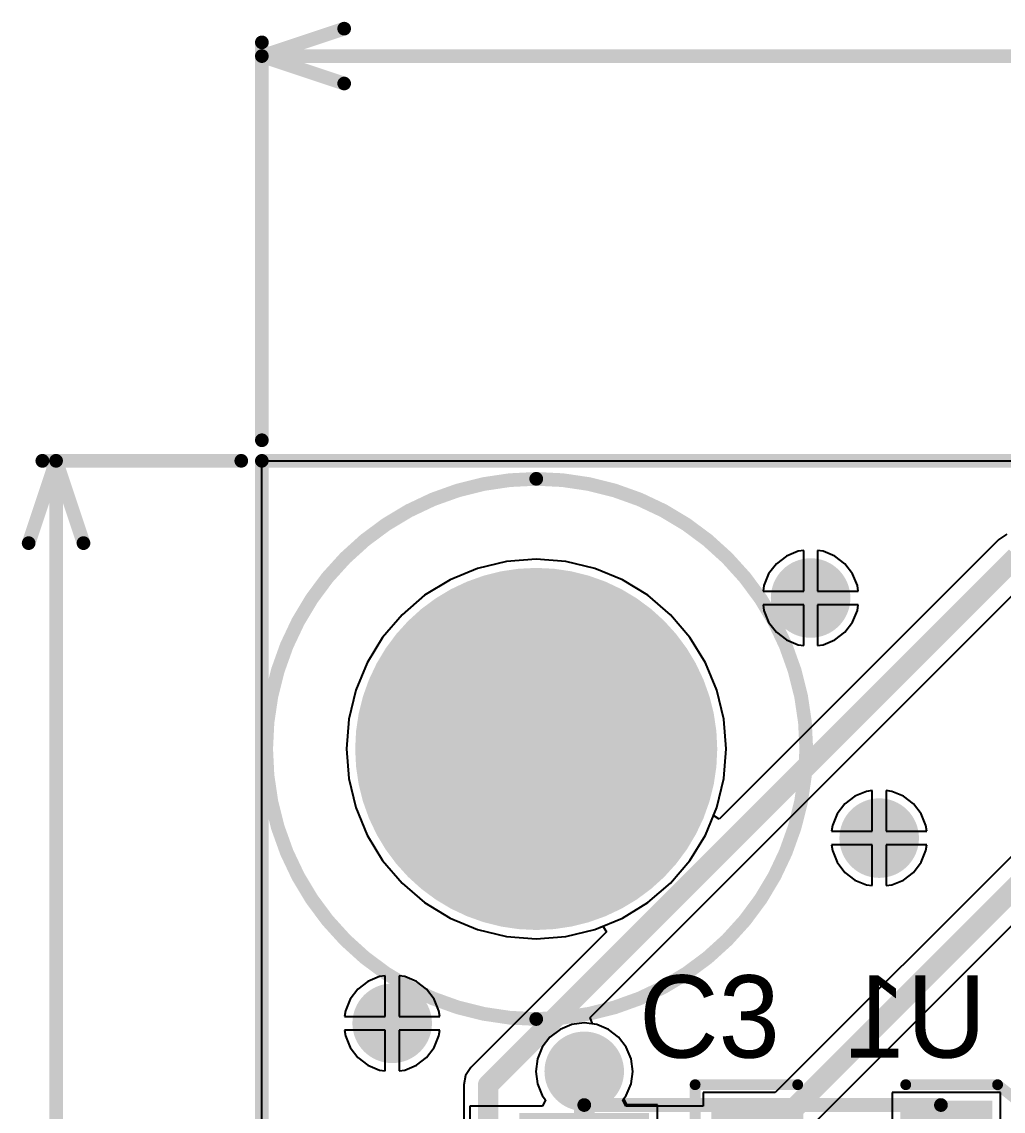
# Model space of a CAD drawing. Extents: x 60.8 to 138.7, y 69.3 to 128.3.
# Drawn here: x 60.83 to 79, y 108.1 to 128.27 of the extents above; entities that cross this region are included whole.
import ezdxf

# ---------------------------------------------------------------- set-up
doc = ezdxf.new("R2010")
doc.units = 0
doc.layers.get('0').update_dxf_attribs({"linetype": 'CONTINUOUS'})
for name, color, linetype in [('BOTTOMLAYER', 5, 'CONTINUOUS'), ('BOTTOMOVERLAY', 54, 'CONTINUOUS'), ('BOTTOMPASTE', 16, 'CONTINUOUS'), ('BOTTOMSOLDER', 6, 'CONTINUOUS'), ('MECHANICAL1', 6, 'CONTINUOUS'), ('MULTILAYER', 9, 'CONTINUOUS'), ('TOPLAYER', 1, 'CONTINUOUS'), ('TOPOVERLAY', 2, 'CONTINUOUS'), ('TOPPASTE', 8, 'CONTINUOUS'), ('TOPSOLDER', 216, 'CONTINUOUS')]:
    doc.layers.add(name, color=color, linetype=linetype)

# ---------------------------------------------------------------- blocks, each defined once
blk = doc.blocks.new('LED1206G_23')
at = {"layer": 'MECHANICAL1', "const_width": 0.1}
for points in [[(0, -0.2), (0, 0.2)], [(-0.2, 0), (0.2, 0)]]:
    blk.add_lwpolyline(points, dxfattribs=at)
at = {"layer": 'MECHANICAL1', "const_width": 0.05}
for points in [[(-0.025, 0.2, 1), (0.025, 0.2, 1)], [(-0.225, 0, 1), (-0.175, 0, 1)], [(0.175, 0, 1), (0.225, 0, 1)], [(-0.025, -0.2, 1), (0.025, -0.2, 1)]]:
    blk.add_lwpolyline(points, format="xyb", close=True, dxfattribs=at)
at = {"layer": 'TOPLAYER'}
for points in [[(-2.5, -0.75), (-1, -0.75), (-2.5, 0.75), (-1, 0.75)], [(1, -0.75), (2.5, -0.75), (1, 0.75), (2.5, 0.75)]]:
    blk.add_solid(points, dxfattribs=at)
at = {"layer": 'TOPOVERLAY', "const_width": 0.2}
for points in [[(-2.9, 1.15), (-1, 1.15)], [(-2.9, -1.15), (-2.9, 1.15)], [(1, 1.15), (2.7, 1.15)], [(2.7, 1.15), (3.2, 0.75)], [(3.2, -0.75), (3.2, 0.75)], [(2.7, -1.15), (3.2, -0.75)], [(-2.9, -1.15), (-1, -1.15)], [(1, -1.15), (2.7, -1.15)]]:
    blk.add_lwpolyline(points, dxfattribs=at)
at = {"layer": 'TOPOVERLAY', "const_width": 0.1}
for points in [[(-2.95, 1.15, 1), (-2.85, 1.15, 1)], [(-2.95, 1.15, 1), (-2.85, 1.15, 1)], [(-1.05, 1.15, 1), (-0.95, 1.15, 1)], [(0.95, 1.15, 1), (1.05, 1.15, 1)], [(2.65, 1.15, 1), (2.75, 1.15, 1)], [(2.65, 1.15, 1), (2.75, 1.15, 1)], [(3.15, 0.75, 1), (3.25, 0.75, 1)], [(3.15, 0.75, 1), (3.25, 0.75, 1)], [(3.15, -0.75, 1), (3.25, -0.75, 1)], [(3.15, -0.75, 1), (3.25, -0.75, 1)], [(-2.95, -1.15, 1), (-2.85, -1.15, 1)], [(-2.95, -1.15, 1), (-2.85, -1.15, 1)], [(-1.05, -1.15, 1), (-0.95, -1.15, 1)], [(0.95, -1.15, 1), (1.05, -1.15, 1)], [(2.65, -1.15, 1), (2.75, -1.15, 1)], [(2.65, -1.15, 1), (2.75, -1.15, 1)]]:
    blk.add_lwpolyline(points, format="xyb", close=True, dxfattribs=at)
at = {"layer": 'TOPPASTE'}
for points in [[(-2.5, -0.75), (-1, -0.75), (-2.5, 0.75), (-1, 0.75)], [(1, -0.75), (2.5, -0.75), (1, 0.75), (2.5, 0.75)]]:
    blk.add_solid(points, dxfattribs=at)
at = {"layer": 'TOPSOLDER'}
for points in [[(-2.602, -0.852), (-0.898, -0.852), (-2.602, 0.852), (-0.898, 0.852)], [(0.898, -0.852), (2.602, -0.852), (0.898, 0.852), (2.602, 0.852)]]:
    blk.add_solid(points, dxfattribs=at)
blk = doc.blocks.new('SCREW_31')
at = {"layer": 'BOTTOMLAYER', "const_width": 3.25}
blk.add_lwpolyline([(-1.625, 0, 1), (1.625, 0, 1)], format="xyb", close=True, dxfattribs=at)
at = {"layer": 'BOTTOMSOLDER', "const_width": 3.352}
blk.add_lwpolyline([(-1.676, 0, 1), (1.676, 0, 1)], format="xyb", close=True, dxfattribs=at)
at = {"layer": 'MECHANICAL1'}
for points, const_width in [([(5, 0, 1), (-5, 0, 1)], 0.254), ([(-5.064, 0, 1), (-4.937, 0, 1)], 0.127), ([(4.937, 0, 1), (5.064, 0, 1)], 0.127)]:
    blk.add_lwpolyline(points, format="xyb", close=True, dxfattribs=dict(at, const_width=const_width))
at = {"layer": 'MULTILAYER', "const_width": 3.25}
blk.add_lwpolyline([(-1.625, 0, 1), (1.625, 0, 1)], format="xyb", close=True, dxfattribs=at)
at = {"layer": 'TOPLAYER', "const_width": 3.25}
blk.add_lwpolyline([(-1.625, 0, 1), (1.625, 0, 1)], format="xyb", close=True, dxfattribs=at)
at = {"layer": 'TOPSOLDER', "const_width": 3.352}
blk.add_lwpolyline([(-1.676, 0, 1), (1.676, 0, 1)], format="xyb", close=True, dxfattribs=at)
blk = doc.blocks.new('SOT223_B_55')
at = {"layer": 'BOTTOMLAYER'}
for points in [[(-0.75, -1.1), (0.75, -1.1), (-0.75, 1.1), (0.75, 1.1)], [(1.55, -1.1), (3.05, -1.1), (1.55, 1.1), (3.05, 1.1)], [(3.85, -1.1), (5.35, -1.1), (3.85, 1.1), (5.35, 1.1)], [(-0.2, -7.6), (4.8, -7.6), (-0.2, -5.4), (4.8, -5.4)]]:
    blk.add_solid(points, dxfattribs=at)
at = {"layer": 'BOTTOMOVERLAY', "const_width": 0.254}
for points in [[(-1, 0), (-1, -6.604)], [(5.6, 0), (5.6, -6.604)], [(-1, -6.604), (-0.508, -6.604)], [(5.08, -6.604), (5.6, -6.604)]]:
    blk.add_lwpolyline(points, dxfattribs=at)
at = {"layer": 'BOTTOMOVERLAY', "const_width": 0.127}
for points in [[(-1.064, 0, 1), (-0.937, 0, 1)], [(5.536, 0, 1), (5.663, 0, 1)], [(-1.064, -6.604, 1), (-0.937, -6.604, 1)], [(-1.064, -6.604, 1), (-0.937, -6.604, 1)], [(-0.572, -6.604, 1), (-0.445, -6.604, 1)], [(5.016, -6.604, 1), (5.144, -6.604, 1)], [(5.536, -6.604, 1), (5.663, -6.604, 1)], [(5.536, -6.604, 1), (5.663, -6.604, 1)]]:
    blk.add_lwpolyline(points, format="xyb", close=True, dxfattribs=at)
at = {"layer": 'BOTTOMPASTE'}
for points in [[(-0.75, -1.1), (0.75, -1.1), (-0.75, 1.1), (0.75, 1.1)], [(1.55, -1.1), (3.05, -1.1), (1.55, 1.1), (3.05, 1.1)], [(3.85, -1.1), (5.35, -1.1), (3.85, 1.1), (5.35, 1.1)], [(-0.2, -7.6), (4.8, -7.6), (-0.2, -5.4), (4.8, -5.4)]]:
    blk.add_solid(points, dxfattribs=at)
at = {"layer": 'BOTTOMSOLDER'}
for points in [[(-0.852, -1.202), (0.852, -1.202), (-0.852, 1.202), (0.852, 1.202)], [(1.448, -1.202), (3.152, -1.202), (1.448, 1.202), (3.152, 1.202)], [(3.748, -1.202), (5.452, -1.202), (3.748, 1.202), (5.452, 1.202)], [(-0.302, -7.702), (4.902, -7.702), (-0.302, -5.298), (4.902, -5.298)]]:
    blk.add_solid(points, dxfattribs=at)

msp = doc.modelspace()

# ---------------------------------------------------------------- linework, layer by layer
at = {"layer": 'BOTTOMLAYER'}
for p, q in [((65.278, 69.469), (65.278, 120.142)), ((65.278, 120.142), (125.73, 120.142)), ((78.925, 118.684), (73.746, 113.506)), ((79.072, 118.783), (78.925, 118.684)), ((78.925, 118.684), (78.925, 118.684)), ((75.206, 118.468), (74.99, 118.379)), ((75.311, 118.482), (75.206, 118.468)), ((75.311, 117.729), (75.311, 118.482)), ((75.67, 118.468), (75.565, 118.482)), ((75.565, 118.482), (75.565, 117.729)), ((75.886, 118.379), (75.67, 118.468)), ((69.808, 118.28), (69.272, 118.151)), ((70.358, 118.323), (69.808, 118.28)), ((70.908, 118.28), (70.358, 118.323)), ((71.444, 118.151), (70.908, 118.28)), ((74.804, 118.236), (74.661, 118.05)), ((74.99, 118.379), (74.804, 118.236)), ((76.072, 118.236), (75.886, 118.379)), ((76.215, 118.05), (76.072, 118.236)), ((69.272, 118.151), (68.762, 117.94)), ((71.954, 117.94), (71.444, 118.151)), ((74.661, 118.05), (74.572, 117.834)), ((76.304, 117.834), (76.215, 118.05)), ((68.762, 117.94), (68.292, 117.652)), ((71.358, 109.836), (79.433, 117.911)), ((72.424, 117.652), (71.954, 117.94)), ((74.572, 117.834), (74.558, 117.729)), ((76.318, 117.729), (76.304, 117.834)), ((68.292, 117.652), (67.873, 117.293)), ((72.843, 117.293), (72.424, 117.652)), ((74.558, 117.729), (75.311, 117.729)), ((75.565, 117.729), (76.318, 117.729)), ((75.311, 117.475), (74.558, 117.475)), ((74.558, 117.475), (74.572, 117.37)), ((75.311, 116.722), (75.311, 117.475)), ((76.318, 117.475), (75.565, 117.475)), ((75.565, 117.475), (75.565, 116.722)), ((76.304, 117.37), (76.318, 117.475)), ((67.873, 117.293), (67.514, 116.874)), ((73.202, 116.874), (72.843, 117.293)), ((74.572, 117.37), (74.661, 117.154)), ((76.215, 117.154), (76.304, 117.37)), ((74.661, 117.154), (74.804, 116.968)), ((76.072, 116.968), (76.215, 117.154)), ((67.514, 116.874), (67.226, 116.404)), ((73.49, 116.404), (73.202, 116.874)), ((74.804, 116.968), (74.99, 116.825)), ((74.99, 116.825), (75.206, 116.736)), ((75.67, 116.736), (75.886, 116.825)), ((75.886, 116.825), (76.072, 116.968)), ((75.206, 116.736), (75.311, 116.722)), ((75.565, 116.722), (75.67, 116.736)), ((67.226, 116.404), (67.015, 115.894)), ((73.701, 115.894), (73.49, 116.404)), ((67.015, 115.894), (66.886, 115.358)), ((73.83, 115.358), (73.701, 115.894)), ((66.886, 115.358), (66.843, 114.808)), ((73.873, 114.808), (73.83, 115.358)), ((66.843, 114.808), (66.886, 114.258)), ((73.83, 114.258), (73.873, 114.808)), ((66.886, 114.258), (67.015, 113.722)), ((73.701, 113.722), (73.83, 114.258)), ((76.476, 114.023), (76.26, 113.934)), ((76.581, 114.037), (76.476, 114.023)), ((76.581, 113.284), (76.581, 114.037)), ((76.94, 114.023), (76.835, 114.037)), ((76.835, 114.037), (76.835, 113.284)), ((77.156, 113.934), (76.94, 114.023)), ((76.074, 113.791), (75.931, 113.605)), ((76.26, 113.934), (76.074, 113.791)), ((77.342, 113.791), (77.156, 113.934)), ((77.485, 113.605), (77.342, 113.791)), ((67.015, 113.722), (67.226, 113.212)), ((73.64, 113.576), (73.701, 113.722)), ((73.746, 113.506), (73.64, 113.576)), ((75.931, 113.605), (75.842, 113.389)), ((77.574, 113.389), (77.485, 113.605)), ((75.842, 113.389), (75.828, 113.284)), ((77.588, 113.284), (77.574, 113.389)), ((67.226, 113.212), (67.514, 112.742)), ((75.828, 113.284), (76.581, 113.284)), ((76.835, 113.284), (77.588, 113.284)), ((76.581, 113.03), (75.828, 113.03)), ((75.828, 113.03), (75.842, 112.925)), ((76.581, 112.277), (76.581, 113.03)), ((77.588, 113.03), (76.835, 113.03)), ((76.835, 113.03), (76.835, 112.277)), ((77.574, 112.925), (77.588, 113.03)), ((75.842, 112.925), (75.931, 112.709)), ((77.485, 112.709), (77.574, 112.925)), ((67.514, 112.742), (67.873, 112.323)), ((75.931, 112.709), (76.074, 112.523)), ((77.342, 112.523), (77.485, 112.709)), ((76.074, 112.523), (76.26, 112.38)), ((76.26, 112.38), (76.476, 112.291)), ((76.94, 112.291), (77.156, 112.38)), ((77.156, 112.38), (77.342, 112.523)), ((67.873, 112.323), (68.292, 111.964)), ((76.476, 112.291), (76.581, 112.277)), ((76.835, 112.277), (76.94, 112.291)), ((68.292, 111.964), (68.762, 111.676)), ((68.762, 111.676), (69.272, 111.465)), ((71.66, 111.42), (69.149, 108.908)), ((69.272, 111.465), (69.808, 111.336)), ((69.808, 111.336), (70.358, 111.293)), ((70.358, 111.293), (70.908, 111.336)), ((70.908, 111.336), (71.444, 111.465)), ((71.444, 111.465), (71.59, 111.526)), ((71.59, 111.526), (71.66, 111.42)), ((67.459, 110.594), (67.243, 110.505)), ((67.564, 110.608), (67.459, 110.594)), ((67.564, 109.855), (67.564, 110.608)), ((67.923, 110.594), (67.818, 110.608)), ((67.818, 110.608), (67.818, 109.855)), ((68.139, 110.505), (67.923, 110.594)), ((67.057, 110.362), (66.914, 110.176)), ((67.243, 110.505), (67.057, 110.362)), ((68.325, 110.362), (68.139, 110.505)), ((68.468, 110.176), (68.325, 110.362)), ((66.914, 110.176), (66.825, 109.96)), ((68.557, 109.96), (68.468, 110.176)), ((66.825, 109.96), (66.811, 109.855)), ((68.571, 109.855), (68.557, 109.96)), ((66.811, 109.855), (67.564, 109.855)), ((67.818, 109.855), (68.571, 109.855)), ((71.399, 109.716), (71.358, 109.836)), ((67.564, 109.601), (66.811, 109.601)), ((66.811, 109.601), (66.825, 109.496)), ((67.564, 108.848), (67.564, 109.601)), ((68.571, 109.601), (67.818, 109.601)), ((67.818, 109.601), (67.818, 108.848)), ((68.557, 109.496), (68.571, 109.601)), ((71.479, 109.705), (71.399, 109.716)), ((71.695, 109.616), (71.479, 109.705)), ((71.881, 109.473), (71.695, 109.616)), ((66.825, 109.496), (66.914, 109.28)), ((68.468, 109.28), (68.557, 109.496)), ((72.024, 109.287), (71.881, 109.473)), ((66.914, 109.28), (67.057, 109.094)), ((68.325, 109.094), (68.468, 109.28)), ((72.113, 109.071), (72.024, 109.287)), ((67.057, 109.094), (67.243, 108.951)), ((67.243, 108.951), (67.459, 108.862)), ((67.923, 108.862), (68.139, 108.951)), ((68.139, 108.951), (68.325, 109.094)), ((72.144, 108.839), (72.113, 109.071)), ((67.459, 108.862), (67.564, 108.848)), ((67.818, 108.848), (67.923, 108.862)), ((69.05, 108.761), (69.016, 108.588)), ((69.149, 108.908), (69.05, 108.761)), ((72.113, 108.607), (72.144, 108.839)), ((69.016, 108.588), (69.016, 108.588)), ((69.016, 108.588), (69.016, 108.588)), ((69.016, 108.588), (69.016, 108.588)), ((69.016, 108.588), (69.016, 108.588)), ((69.016, 108.588), (69.016, 104.974)), ((72.024, 108.391), (72.113, 108.607)), ((71.98, 108.334), (72.024, 108.391)), ((72.036, 108.22), (71.98, 108.334)), ((72.601, 108.22), (72.036, 108.22)), ((72.601, 106.212), (72.601, 108.22))]:
    msp.add_line(p, q, dxfattribs=at)
at = {"layer": 'BOTTOMLAYER', "const_width": 0.381}
for points in [[(69.469, 108.588), (79.245, 118.364)], [(71.247, 107.216), (71.247, 108.839)], [(69.469, 104.521), (69.469, 108.588)]]:
    msp.add_lwpolyline(points, dxfattribs=at)
at = {"layer": 'BOTTOMLAYER'}
for points, const_width in [([(75.12, 117.602, 1), (75.755, 117.602, 1)], 0.635), ([(76.39, 113.157, 1), (77.025, 113.157, 1)], 0.635), ([(67.373, 109.728, 1), (68.008, 109.728, 1)], 0.635), ([(70.929, 108.839, 1), (71.564, 108.839, 1)], 0.635), ([(71.152, 108.839, 1), (71.342, 108.839, 1)], 0.191), ([(69.374, 108.588, 1), (69.564, 108.588, 1)], 0.191), ([(69.374, 108.588, 1), (69.564, 108.588, 1)], 0.191)]:
    msp.add_lwpolyline(points, format="xyb", close=True, dxfattribs=dict(at, const_width=const_width))
at = {"layer": 'BOTTOMSOLDER', "const_width": 0.737}
for points in [[(75.07, 117.602, 1), (75.806, 117.602, 1)], [(76.34, 113.157, 1), (77.076, 113.157, 1)], [(67.323, 109.728, 1), (68.059, 109.728, 1)], [(70.879, 108.839, 1), (71.615, 108.839, 1)]]:
    msp.add_lwpolyline(points, format="xyb", close=True, dxfattribs=at)
at = {"layer": 'MECHANICAL1', "const_width": 0.254}
for points in [[(65.278, 127.635), (66.802, 128.143)], [(65.278, 120.523), (65.278, 127.889)], [(65.278, 127.635), (91.136, 127.635)], [(65.278, 127.635), (66.802, 127.127)], [(60.96, 118.618), (61.468, 120.142)], [(61.214, 120.142), (64.897, 120.142)], [(61.468, 98.36), (61.468, 120.142)], [(61.468, 120.142), (61.976, 118.618)], [(65.278, 69.469), (65.278, 120.142)], [(65.278, 120.142), (125.73, 120.142)]]:
    msp.add_lwpolyline(points, dxfattribs=at)
at = {"layer": 'MECHANICAL1', "const_width": 0.127}
for points in [[(66.739, 128.143, 1), (66.865, 128.143, 1)], [(65.215, 127.889, 1), (65.341, 127.889, 1)], [(65.215, 127.635, 1), (65.341, 127.635, 1)], [(65.215, 127.635, 1), (65.341, 127.635, 1)], [(65.215, 127.635, 1), (65.341, 127.635, 1)], [(66.739, 127.127, 1), (66.865, 127.127, 1)], [(65.215, 120.523, 1), (65.341, 120.523, 1)], [(61.15, 120.142, 1), (61.278, 120.142, 1)], [(61.404, 120.142, 1), (61.531, 120.142, 1)], [(61.404, 120.142, 1), (61.531, 120.142, 1)], [(61.404, 120.142, 1), (61.531, 120.142, 1)], [(64.834, 120.142, 1), (64.96, 120.142, 1)], [(65.215, 120.142, 1), (65.341, 120.142, 1)], [(65.215, 120.142, 1), (65.341, 120.142, 1)], [(60.897, 118.618, 1), (61.023, 118.618, 1)], [(61.912, 118.618, 1), (62.039, 118.618, 1)]]:
    msp.add_lwpolyline(points, format="xyb", close=True, dxfattribs=at)
at = {"layer": 'MULTILAYER', "const_width": 0.635}
for points in [[(75.12, 117.602, 1), (75.755, 117.602, 1)], [(76.39, 113.157, 1), (77.025, 113.157, 1)], [(67.373, 109.728, 1), (68.008, 109.728, 1)], [(70.929, 108.839, 1), (71.564, 108.839, 1)]]:
    msp.add_lwpolyline(points, format="xyb", close=True, dxfattribs=at)
at = {"layer": 'TOPLAYER'}
for p, q in [((65.278, 69.469), (65.278, 120.142)), ((65.278, 120.142), (125.73, 120.142)), ((75.206, 118.468), (74.99, 118.379)), ((75.311, 118.482), (75.206, 118.468)), ((75.311, 117.729), (75.311, 118.482)), ((75.67, 118.468), (75.565, 118.482)), ((75.565, 118.482), (75.565, 117.729)), ((75.886, 118.379), (75.67, 118.468)), ((69.808, 118.28), (69.272, 118.151)), ((70.358, 118.323), (69.808, 118.28)), ((70.908, 118.28), (70.358, 118.323)), ((71.444, 118.151), (70.908, 118.28)), ((74.804, 118.236), (74.661, 118.05)), ((74.99, 118.379), (74.804, 118.236)), ((76.072, 118.236), (75.886, 118.379)), ((76.215, 118.05), (76.072, 118.236)), ((69.272, 118.151), (68.762, 117.94)), ((71.954, 117.94), (71.444, 118.151)), ((74.661, 118.05), (74.572, 117.834)), ((76.304, 117.834), (76.215, 118.05)), ((68.762, 117.94), (68.292, 117.652)), ((72.424, 117.652), (71.954, 117.94)), ((74.572, 117.834), (74.558, 117.729)), ((76.318, 117.729), (76.304, 117.834)), ((68.292, 117.652), (67.873, 117.293)), ((72.843, 117.293), (72.424, 117.652)), ((74.558, 117.729), (75.311, 117.729)), ((75.565, 117.729), (76.318, 117.729)), ((75.311, 117.475), (74.558, 117.475)), ((74.558, 117.475), (74.572, 117.37)), ((75.311, 116.722), (75.311, 117.475)), ((76.318, 117.475), (75.565, 117.475)), ((75.565, 117.475), (75.565, 116.722)), ((76.304, 117.37), (76.318, 117.475)), ((67.873, 117.293), (67.514, 116.874)), ((73.202, 116.874), (72.843, 117.293)), ((74.572, 117.37), (74.661, 117.154)), ((76.215, 117.154), (76.304, 117.37)), ((74.661, 117.154), (74.804, 116.968)), ((83.5, 117.16), (74.785, 108.446)), ((76.072, 116.968), (76.215, 117.154)), ((67.514, 116.874), (67.226, 116.404)), ((73.49, 116.404), (73.202, 116.874)), ((74.804, 116.968), (74.99, 116.825)), ((74.99, 116.825), (75.206, 116.736)), ((75.67, 116.736), (75.886, 116.825)), ((75.886, 116.825), (76.072, 116.968)), ((75.206, 116.736), (75.311, 116.722)), ((75.565, 116.722), (75.67, 116.736)), ((67.226, 116.404), (67.015, 115.894)), ((73.701, 115.894), (73.49, 116.404)), ((75.454, 107.833), (84.008, 116.387)), ((67.015, 115.894), (66.886, 115.358)), ((73.83, 115.358), (73.701, 115.894)), ((66.886, 115.358), (66.843, 114.808)), ((73.873, 114.808), (73.83, 115.358)), ((66.843, 114.808), (66.886, 114.258)), ((73.83, 114.258), (73.873, 114.808)), ((66.886, 114.258), (67.015, 113.722)), ((73.701, 113.722), (73.83, 114.258)), ((76.476, 114.023), (76.26, 113.934)), ((76.581, 114.037), (76.476, 114.023)), ((76.581, 113.284), (76.581, 114.037)), ((76.94, 114.023), (76.835, 114.037)), ((76.835, 114.037), (76.835, 113.284)), ((77.156, 113.934), (76.94, 114.023)), ((76.074, 113.791), (75.931, 113.605)), ((76.26, 113.934), (76.074, 113.791)), ((77.342, 113.791), (77.156, 113.934)), ((77.485, 113.605), (77.342, 113.791)), ((67.015, 113.722), (67.226, 113.212)), ((73.49, 113.212), (73.701, 113.722)), ((75.931, 113.605), (75.842, 113.389)), ((77.574, 113.389), (77.485, 113.605)), ((75.842, 113.389), (75.828, 113.284)), ((77.588, 113.284), (77.574, 113.389)), ((67.226, 113.212), (67.514, 112.742)), ((73.202, 112.742), (73.49, 113.212)), ((75.828, 113.284), (76.581, 113.284)), ((76.835, 113.284), (77.588, 113.284)), ((76.581, 113.03), (75.828, 113.03)), ((75.828, 113.03), (75.842, 112.925)), ((76.581, 112.277), (76.581, 113.03)), ((77.588, 113.03), (76.835, 113.03)), ((76.835, 113.03), (76.835, 112.277)), ((77.574, 112.925), (77.588, 113.03)), ((75.842, 112.925), (75.931, 112.709)), ((77.485, 112.709), (77.574, 112.925)), ((67.514, 112.742), (67.873, 112.323)), ((72.843, 112.323), (73.202, 112.742)), ((75.931, 112.709), (76.074, 112.523)), ((77.342, 112.523), (77.485, 112.709)), ((76.074, 112.523), (76.26, 112.38)), ((76.26, 112.38), (76.476, 112.291)), ((76.94, 112.291), (77.156, 112.38)), ((77.156, 112.38), (77.342, 112.523)), ((67.873, 112.323), (68.292, 111.964)), ((72.424, 111.964), (72.843, 112.323)), ((76.476, 112.291), (76.581, 112.277)), ((76.835, 112.277), (76.94, 112.291)), ((68.292, 111.964), (68.762, 111.676)), ((71.954, 111.676), (72.424, 111.964)), ((68.762, 111.676), (69.272, 111.465)), ((71.444, 111.465), (71.954, 111.676)), ((69.272, 111.465), (69.808, 111.336)), ((69.808, 111.336), (70.358, 111.293)), ((70.358, 111.293), (70.908, 111.336)), ((70.908, 111.336), (71.444, 111.465)), ((67.459, 110.594), (67.243, 110.505)), ((67.564, 110.608), (67.459, 110.594)), ((67.564, 109.855), (67.564, 110.608)), ((67.923, 110.594), (67.818, 110.608)), ((67.818, 110.608), (67.818, 109.855)), ((68.139, 110.505), (67.923, 110.594)), ((67.057, 110.362), (66.914, 110.176)), ((67.243, 110.505), (67.057, 110.362)), ((68.325, 110.362), (68.139, 110.505)), ((68.468, 110.176), (68.325, 110.362)), ((66.914, 110.176), (66.825, 109.96)), ((68.557, 109.96), (68.468, 110.176)), ((66.825, 109.96), (66.811, 109.855)), ((68.571, 109.855), (68.557, 109.96)), ((66.811, 109.855), (67.564, 109.855)), ((67.818, 109.855), (68.571, 109.855)), ((71.247, 109.736), (71.015, 109.705)), ((71.479, 109.705), (71.247, 109.736)), ((67.564, 109.601), (66.811, 109.601)), ((66.811, 109.601), (66.825, 109.496)), ((67.564, 108.848), (67.564, 109.601)), ((68.571, 109.601), (67.818, 109.601)), ((67.818, 109.601), (67.818, 108.848)), ((68.557, 109.496), (68.571, 109.601)), ((70.799, 109.616), (70.613, 109.473)), ((71.015, 109.705), (70.799, 109.616)), ((71.695, 109.616), (71.479, 109.705)), ((71.881, 109.473), (71.695, 109.616)), ((66.825, 109.496), (66.914, 109.28)), ((68.468, 109.28), (68.557, 109.496)), ((70.613, 109.473), (70.47, 109.287)), ((72.024, 109.287), (71.881, 109.473)), ((66.914, 109.28), (67.057, 109.094)), ((68.325, 109.094), (68.468, 109.28)), ((70.47, 109.287), (70.381, 109.071)), ((72.113, 109.071), (72.024, 109.287)), ((67.057, 109.094), (67.243, 108.951)), ((67.243, 108.951), (67.459, 108.862)), ((67.923, 108.862), (68.139, 108.951)), ((68.139, 108.951), (68.325, 109.094)), ((70.381, 109.071), (70.35, 108.839)), ((72.144, 108.839), (72.113, 109.071)), ((67.459, 108.862), (67.564, 108.848)), ((67.818, 108.848), (67.923, 108.862)), ((70.35, 108.839), (70.381, 108.607)), ((72.113, 108.607), (72.144, 108.839)), ((70.381, 108.607), (70.47, 108.391)), ((72.024, 108.391), (72.113, 108.607)), ((70.47, 108.391), (70.532, 108.31)), ((70.532, 108.31), (70.476, 108.196)), ((71.962, 108.31), (72.024, 108.391)), ((72.018, 108.196), (71.962, 108.31)), ((74.785, 108.446), (73.446, 108.446)), ((73.446, 108.446), (73.446, 108.196)), ((78.954, 108.446), (76.946, 108.446)), ((76.946, 108.446), (76.946, 106.438)), ((78.954, 106.438), (78.954, 108.446)), ((70.476, 108.196), (69.127, 108.196)), ((69.127, 108.196), (69.127, 107.487)), ((73.367, 108.196), (72.018, 108.196)), ((73.446, 108.196), (73.367, 108.196)), ((73.367, 108.196), (73.367, 108.196))]:
    msp.add_line(p, q, dxfattribs=at)
for points, const_width in [([(75.12, 117.602, 1), (75.755, 117.602, 1)], 0.635), ([(76.39, 113.157, 1), (77.025, 113.157, 1)], 0.635), ([(67.373, 109.728, 1), (68.008, 109.728, 1)], 0.635), ([(70.929, 108.839, 1), (71.564, 108.839, 1)], 0.635), ([(71.152, 108.839, 1), (71.342, 108.839, 1)], 0.191)]:
    msp.add_lwpolyline(points, format="xyb", close=True, dxfattribs=dict(at, const_width=const_width))
at = {"layer": 'TOPLAYER', "const_width": 0.381}
for points in [[(74.422, 107.442), (83.82, 116.84)], [(71.247, 107.442), (71.247, 108.839)]]:
    msp.add_lwpolyline(points, dxfattribs=at)
at = {"layer": 'TOPSOLDER', "const_width": 0.737}
for points in [[(75.07, 117.602, 1), (75.806, 117.602, 1)], [(76.34, 113.157, 1), (77.076, 113.157, 1)], [(67.323, 109.728, 1), (68.059, 109.728, 1)], [(70.879, 108.839, 1), (71.615, 108.839, 1)]]:
    msp.add_lwpolyline(points, format="xyb", close=True, dxfattribs=at)

# ---------------------------------------------------------------- block references
for name, p, rotation in [('SCREW_31', (70.358, 114.808), 90), ('LED1206G_23', (76.2, 107.442), 360), ('SOT223_B_55', (71.247, 102.616), 90)]:
    msp.add_blockref(name, p, dxfattribs=dict(rotation=rotation))

# ---------------------------------------------------------------- texts
at = {"layer": 'BOTTOMOVERLAY', "text_generation_flag": 2}
msp.add_text('U1', height=1.524, dxfattribs=at).set_placement((78.689, 109.093))
at = {"layer": 'TOPOVERLAY'}
msp.add_text('C3', height=1.524, dxfattribs=at).set_placement((72.263, 109.093))

doc.saveas('drawing.dxf')
